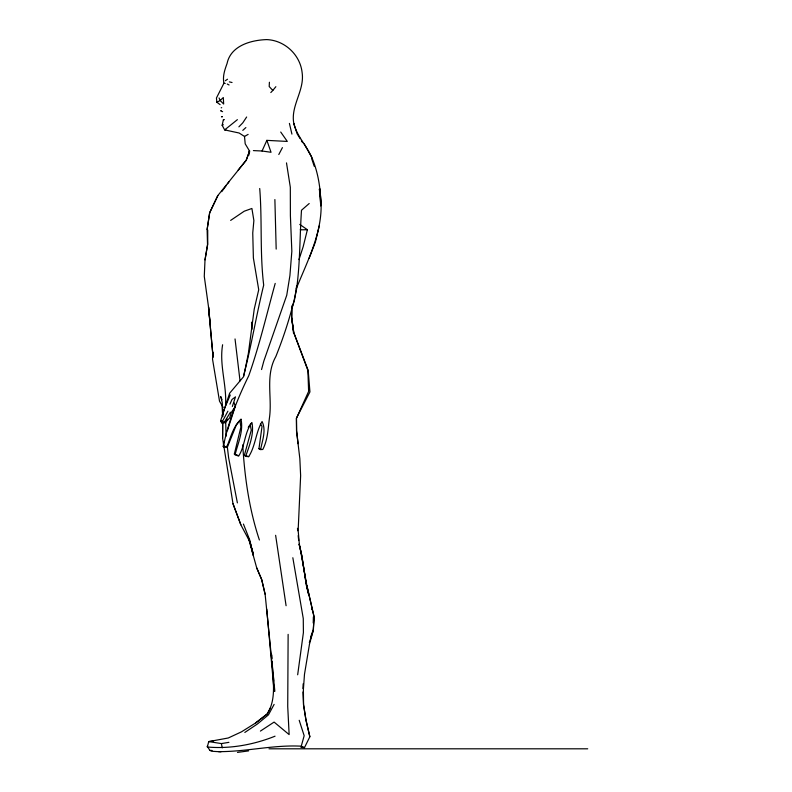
<?xml version="1.0" encoding="UTF-8"?>
<svg xmlns="http://www.w3.org/2000/svg" width="792" height="792" viewBox="0 0 792 792"><rect width="100%" height="100%" fill="white"/><g stroke="black" fill="none" stroke-linecap="round" stroke-linejoin="round"><path stroke-width="1.19" d="M309.335 642.53L313.355 630.115L314.117 617.027L306.851 585.526L299.287 543.629L298.158 530.313L300.633 475.665L299.841 458.618L296.515 430.798L296.455 418.226L308.632 391.406L307.87 370.369L293.773 332.63L291.684 317.632L291.684 310.296M253.024 552.955L249.668 541.372L240.817 524.789L232.987 503.702L222.592 438.164L222.671 422.71M222.592 438.164L222.71 422.71M288.13 634.362L287.724 706.543L289.139 734.6L274.091 722.086L260.41 731.085M313.226 622.997L313.375 616.909M291.684 317.632L291.991 305.643M249.44 152.836L249.629 150.797L246.223 160.281L217.85 195.525L209.662 212.751L207.128 229.482L207.514 244.807L205.009 259.885L204.277 276.349L208.524 307.019L213.058 357.014L213.206 352.341M269.409 82.239L269.191 86.516L272.804 90.446L270.815 92.545M212.85 353.004L212.523 359.123L219.513 401.158L223.205 407.563M302.92 688.476L303.178 683.783M296.653 285.853L294.377 300.663L291.921 308.068M260.38 424.037L262.053 426.304L258.954 448.737L260.598 449.589C262.3 440.491 266.468 430.323 262.073 421.522C255.658 432.491 255.559 446.045 248.688 456.647L245.619 456.4C249.43 445.619 254.202 434.165 251.955 422.562C244.381 432.323 245.183 445.896 238.62 456.133L235.075 454.737C237.956 443.154 243.55 431.274 241.025 419.225L236.303 425.007L227.334 447.282L223.324 446.648C228.096 422.057 237.749 398.198 248.767 375.695C259.43 345.5 266.696 314.246 275.2 283.407M227.334 447.282L224.156 446.243L223.324 446.648L223.641 442.174M222.611 344.748C219.136 365.043 226.898 384.952 225.532 405.336M296.267 288.694C309.038 257.014 326.819 224.492 319.374 189.021L320.77 205.742C320.79 189.288 318.325 172.814 311.86 157.598C306.672 145.748 297 136.264 293.832 123.542L297.109 133.759L300.158 138.699M297.673 674.784L303.405 632.551L303.267 618.532L292.832 557.736M207.128 229.482L209.662 212.751L217.85 195.525M205.009 259.885L207.732 244.094L207.722 229.997M245.619 456.4L244.372 455.252L251.272 430.155L250.143 424.453L251.351 423.195M248.995 155.064L248.975 150.124L245.203 143.837L244.5 136.442L239.105 133.006L224.661 129.898L222.156 125.284L223.354 119.899L224.027 119.671L223.354 119.899M319.295 225.819L315.355 242.213L309.167 258.192M232.353 406.454L235.491 396.861L231.967 399.534L229.947 404.138M235.075 454.737L234.353 454.014L240.887 427.056L239.976 421.116M299.752 224.413L307.395 229.72L303.158 246.777L298.98 259.618M235.333 406.395L231.304 412.483L229.69 417.869L225.215 422.7L221.681 422.76L220.701 420.532L222.978 413.642M261.548 369.547L263.815 361.112L286.744 295.258L289.912 275.567L291.842 251.292L290.397 215.79L290.317 187.268L286.496 162.885M222.413 415.82L224.195 409.276L230.264 394.98M227.264 419.117L225.215 422.7L220.691 420.552L221.681 422.76L227.898 411.187M218.533 751.638C246.352 751.806 273.438 744.698 301.257 746.183L304.168 735.709L299.198 720.294M221.681 422.76L222.007 421.641M227.353 430.798L230.175 421.997M243.609 375.745C251.381 345.817 256.331 315.147 263.696 285.1C259.786 252.945 262.271 220.671 259.717 188.496M222.364 415.156L229.64 393.228L243.669 376.586L248.361 353.45L254.222 309.167L258.727 289.743L253.381 257.964L252.747 232.957L253.876 220.532L251.896 208.474L244.243 211.207L230.64 220.404M222.215 415.147L222.928 412.969M275.052 736.184C253.826 744.698 230.106 749.064 207.296 747.004L208.742 741.589L228.274 737.986L241.481 731.838L255.648 722.967L267.181 713.998L270.567 707.682M230.541 420.968L235.313 406.187L234.056 402.772M310.751 636.788L313.048 630.303M248.916 152.915L246.173 160.281L238.174 170.042M226.561 447.539C230.611 437.738 232.967 426.73 241.025 419.225M253.39 150.599L262.053 151.005L266.864 140.362L287.308 141.431L280.714 132.026M300.97 747.42L304.504 747.579L309.85 736.748L306.029 720.176L303.504 704.662L302.96 691.961M293.832 123.542L293.891 123.908C290.209 105.94 304.752 90.704 302.138 72.716C300.247 54.816 284.734 40.323 266.765 39.6C250.896 40.085 230.739 45.718 227.066 63.489C224.77 69.894 222.443 76.359 223.938 83.219L216.434 98.02L216.869 102.247L220.117 104.653M230.442 412.216L224.522 421.898M278.794 154.519L282.417 147.629M274.121 704.405L268.438 714.859L257.42 723.987L244.807 732.452M248.233 427.363L249.51 425.423M246.639 117.008L242.768 122.869L238.887 126.859M221.73 191.664L226.066 185.793M227.512 183.833L228.957 181.873M272.804 90.446L275.863 86.684M237.392 119.651L224.661 129.898L225.76 129.482M242.778 130.373L245.876 127.561M309.207 203.514L301.495 210.246C299.683 237.095 300.208 264.033 296.307 290.713C291.426 313.167 284.397 335.165 275.844 356.529C265.003 375.853 272.468 397.604 269.399 418.265C268.013 428.818 267.795 439.808 262.796 449.48L260.598 449.589M255.648 722.967L267.191 713.988C277.141 698.267 272.389 679.249 272.329 661.835M225.364 80.715L227.502 79.23M248.124 134.402L244.5 136.442M223.324 446.648L224.156 446.243M222.156 125.284L223.344 124.71M221.037 110.603L220.582 110.811L222.601 111.672M216.869 102.247L220.146 100.525L223.314 97.525L223.661 104.009L220.146 100.525L219.067 97.951M221.196 107.811L221.701 107.682M213.127 741.154L208.742 741.589L221.404 743.589L228.918 742.342M237.481 752.4L248.619 750.885M229.334 81.873L232.036 82.516M300.247 229.809L307.395 229.72M258.954 448.737L260.627 448.727M268.993 748.806L587.723 748.806M207.197 746.242L209.92 750.42L212.098 750.46M220.998 751.816L211.84 751.271L209.92 750.42M262.053 151.005L271.042 152.282L266.864 140.362M244.372 455.252L248.688 456.647M223.938 83.219L225.235 83.487M234.353 454.014L237.966 455.43M301.257 746.183L304.504 747.579M227.264 84.031L229.076 84.972M301.376 140.679L302.603 142.649M304.257 143.897L311.86 157.598M222.037 399.742L220.651 396.495L222.225 402.445L222.661 416.75L222.334 404.762M248.074 536.679L256.687 567.824L261.707 579.566L265.122 594.228L274.854 691.287M256.657 567.795L261.677 579.596L265.122 594.267M243.431 524.057L249.906 540.49L253.113 555.261M232.996 503.702L240.877 524.779M311.543 158.172L314.226 166.28M259.39 539.986C249.173 509.325 244.609 477.041 242.748 444.876M249.718 541.352L253.004 552.955M306.86 585.526L314.117 617.027L313.206 630.689L309.494 644.114L304.484 674.309L303.376 689.594L303.574 704.731L305.959 720.245L309.85 736.748M302.118 556.994L299.079 544.163C303.89 560.696 304.069 578.15 308.712 594.713L306.484 585.783L304.247 571.19M289.407 123.404L291.921 134.105M237.382 502.88L228.621 457.776L227.205 445.807M221.404 743.589L222.235 747.876M311.543 607.375L311.998 609.761M301.831 556.37L304.138 570.656M286.09 605.731L275.626 535.303M240.035 380.942L235.036 338.946M293.555 333.422L291.703 317.889L293.773 332.63L308.177 370.399L309.939 391.921L296.436 418.206L296.624 430.828L298.089 443.728M226.066 436.243L225.68 420.829M273.685 686.575L266.755 609.167M273.963 688.941L274.24 691.307M213.068 357.024L208.524 307.019L210.078 322.384M298.168 535.61L298.693 540.49M271.834 654.984L272.082 658.409M251.519 322.195L252.014 329.215M273.666 681.15L273.309 674.002M297.495 528.304L297.653 530.719M274.883 199.554L276.18 249.104M320.008 188.882L320.76 205.742M222.186 116.761L221.463 116.731L222.176 116.77"/></g></svg>
